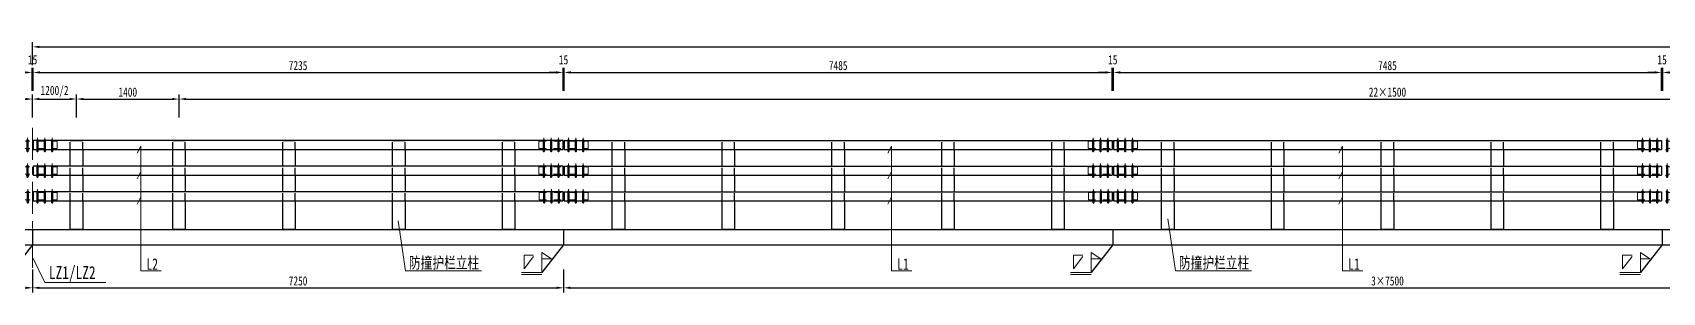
# Model space of a CAD drawing. Extents: x -904 to 1573, y -1003 to 20.
# Drawn here: x -875.24 to -852.98, y -802.41 to -798.86 of the extents above; entities that cross this region are included whole.
import ezdxf

# ---------------------------------------------------------------- set-up
doc = ezdxf.new("R2010")
doc.units = 0
doc.header["$LTSCALE"] = 5
for name, pattern in [('CENTER', [2, 1.25, -0.25, 0.25, -0.25]), ('CENTERX2', [4, 2.5, -0.5, 0.5, -0.5]), ('DASHED', [0.75, 0.5, -0.25]), ('DASHED2', [0.375, 0.25, -0.125])]:
    doc.linetypes.add(name, pattern=pattern)
doc.layers.get('0').update_dxf_attribs({"linetype": 'CONTINUOUS', "lineweight": 15})
doc.layers.get('DEFPOINTS').update_dxf_attribs({"color": 8, "linetype": 'CONTINUOUS'})
for name, color, linetype, lineweight in [('dashed', 4, 'DASHED2', 5), ('中心线', 2, 'CENTERX2', 13), ('尺寸及阴影线', 4, 'CONTINUOUS', 15), ('构造轮廓线', 3, 'CONTINUOUS', 25), ('标注', 4, 'CONTINUOUS', 15), ('点划线', 4, 'CENTER', 15), ('细实线', 7, 'CONTINUOUS', 15)]:
    doc.layers.add(name, color=color, linetype=linetype, lineweight=lineweight)
doc.styles.get("Standard").update_dxf_attribs({"font": '仿宋_GB2312.ttf', "width": 0.75})
doc.dimstyles.new('MSteel_1.0_1.0', dxfattribs={"dimtxt": 3, "dimasz": 1.2, "dimexe": 1, "dimexo": 1, "dimgap": 1, "dimtad": 3, "dimtoh": 1, "dimdec": 0, "dimzin": 0, "dimdsep": 46, "dimtxsty": 'Standard', "dimblk": 'ARCHTICK', "dimcen": 0.09, "dimclrd": 3, "dimclre": 3, "dimadec": 4, "dimazin": 0, "dimtfac": 1, "dimtdec": 0, "dimtofl": 0, "dimtmove": 0, "dimatfit": 3, "dimfxl": 1, "dimtolj": 1, "dimtzin": 0, "dimarcsym": 0})
doc.dimstyles.get("Standard").update_dxf_attribs({"dimscale": 0, "dimtxt": 2, "dimasz": 1.5, "dimexe": 1, "dimexo": 1, "dimgap": 0.5, "dimtad": 1, "dimdec": 1, "dimlfac": 100, "dimdsep": 46, "dimtxsty": 'Standard', "dimcen": 0, "dimclrd": 256, "dimclre": 256, "dimclrt": 256, "dimadec": 3, "dimazin": 2, "dimtfac": 1, "dimtdec": 1, "dimtmove": 2, "dimatfit": 3, "dimfxl": 3, "dimfxlon": 1, "dimtolj": 1, "dimtzin": 0, "dimarcsym": 0})

# ---------------------------------------------------------------- blocks, each defined once
blk = doc.blocks.new('横梁连接')
at = {"layer": 'dashed', "ltscale": 0.04}
for p, q in [((-900.238, -658.086), (-899.563, -658.086)), ((-900.238, -658.086), (-900.238, -658.186)), ((-900.238, -658.186), (-899.563, -658.186)), ((-899.563, -658.086), (-899.563, -658.186)), ((-900.238, -658.436), (-899.563, -658.436)), ((-900.238, -658.436), (-900.238, -658.536)), ((-899.563, -658.436), (-899.563, -658.536)), ((-900.238, -658.536), (-899.563, -658.536)), ((-900.235, -658.786), (-899.563, -658.786)), ((-900.235, -658.786), (-900.235, -658.886)), ((-900.235, -658.886), (-899.563, -658.886)), ((-899.563, -658.786), (-899.563, -658.886))]:
    blk.add_line(p, q, dxfattribs=at)
at = {"layer": 'dashed'}
for p, q in [((-900.153, -658.076), (-900.183, -658.076)), ((-900.153, -658.196), (-900.183, -658.196)), ((-900.183, -658.196), (-900.183, -658.208)), ((-900.183, -658.208), (-900.153, -658.208)), ((-900.177, -658.076), (-900.177, -658.225)), ((-900.177, -658.196), (-900.177, -658.208)), ((-900.177, -658.208), (-900.177, -658.225)), ((-900.159, -658.225), (-900.177, -658.225)), ((-900.159, -658.076), (-900.159, -658.225)), ((-900.159, -658.196), (-900.159, -658.208)), ((-900.159, -658.208), (-900.159, -658.225)), ((-900.153, -658.196), (-900.153, -658.208)), ((-900.053, -658.076), (-900.083, -658.076)), ((-900.053, -658.196), (-900.083, -658.196)), ((-900.083, -658.196), (-900.083, -658.208)), ((-900.083, -658.208), (-900.053, -658.208)), ((-900.077, -658.076), (-900.077, -658.225)), ((-900.077, -658.196), (-900.077, -658.208)), ((-900.077, -658.208), (-900.077, -658.225)), ((-900.059, -658.225), (-900.077, -658.225)), ((-900.059, -658.076), (-900.059, -658.225)), ((-900.059, -658.196), (-900.059, -658.208)), ((-900.059, -658.208), (-900.059, -658.225)), ((-900.053, -658.196), (-900.053, -658.208)), ((-899.953, -658.076), (-899.983, -658.076)), ((-899.953, -658.196), (-899.983, -658.196)), ((-899.983, -658.196), (-899.983, -658.208)), ((-899.983, -658.208), (-899.953, -658.208)), ((-899.977, -658.076), (-899.977, -658.225)), ((-899.977, -658.196), (-899.977, -658.208)), ((-899.977, -658.208), (-899.977, -658.225)), ((-899.959, -658.225), (-899.977, -658.225)), ((-899.959, -658.076), (-899.959, -658.225)), ((-899.959, -658.196), (-899.959, -658.208)), ((-899.959, -658.208), (-899.959, -658.225)), ((-899.953, -658.196), (-899.953, -658.208)), ((-899.848, -658.076), (-899.818, -658.076)), ((-899.848, -658.196), (-899.818, -658.196)), ((-899.848, -658.196), (-899.848, -658.208)), ((-899.818, -658.208), (-899.848, -658.208)), ((-899.842, -658.076), (-899.842, -658.225)), ((-899.842, -658.196), (-899.842, -658.208)), ((-899.842, -658.208), (-899.842, -658.225)), ((-899.842, -658.225), (-899.824, -658.225)), ((-899.824, -658.076), (-899.824, -658.225)), ((-899.824, -658.196), (-899.824, -658.208)), ((-899.824, -658.208), (-899.824, -658.225)), ((-899.818, -658.196), (-899.818, -658.208)), ((-899.748, -658.076), (-899.718, -658.076)), ((-899.748, -658.196), (-899.718, -658.196)), ((-899.748, -658.196), (-899.748, -658.208)), ((-899.718, -658.208), (-899.748, -658.208)), ((-899.742, -658.076), (-899.742, -658.225)), ((-899.742, -658.196), (-899.742, -658.208)), ((-899.742, -658.208), (-899.742, -658.225)), ((-899.742, -658.225), (-899.724, -658.225)), ((-899.724, -658.076), (-899.724, -658.225)), ((-899.724, -658.196), (-899.724, -658.208)), ((-899.724, -658.208), (-899.724, -658.225)), ((-899.718, -658.196), (-899.718, -658.208)), ((-899.648, -658.076), (-899.618, -658.076)), ((-899.648, -658.196), (-899.618, -658.196)), ((-899.648, -658.196), (-899.648, -658.208)), ((-899.618, -658.208), (-899.648, -658.208)), ((-899.642, -658.076), (-899.642, -658.225)), ((-899.642, -658.196), (-899.642, -658.208)), ((-899.642, -658.208), (-899.642, -658.225)), ((-899.642, -658.225), (-899.624, -658.225)), ((-899.624, -658.076), (-899.624, -658.225)), ((-899.624, -658.196), (-899.624, -658.208)), ((-899.624, -658.208), (-899.624, -658.225)), ((-899.618, -658.196), (-899.618, -658.208)), ((-900.153, -658.426), (-900.183, -658.426)), ((-900.177, -658.426), (-900.177, -658.575)), ((-900.159, -658.426), (-900.159, -658.575)), ((-900.053, -658.426), (-900.083, -658.426)), ((-900.077, -658.426), (-900.077, -658.575)), ((-900.059, -658.426), (-900.059, -658.575)), ((-899.953, -658.426), (-899.983, -658.426)), ((-899.977, -658.426), (-899.977, -658.575)), ((-899.959, -658.426), (-899.959, -658.575)), ((-899.848, -658.426), (-899.818, -658.426)), ((-899.842, -658.426), (-899.842, -658.575)), ((-899.824, -658.426), (-899.824, -658.575)), ((-899.748, -658.426), (-899.718, -658.426)), ((-899.742, -658.426), (-899.742, -658.575)), ((-899.724, -658.426), (-899.724, -658.575)), ((-899.648, -658.426), (-899.618, -658.426)), ((-899.642, -658.426), (-899.642, -658.575)), ((-899.624, -658.426), (-899.624, -658.575)), ((-900.153, -658.546), (-900.183, -658.546)), ((-900.183, -658.546), (-900.183, -658.558)), ((-900.183, -658.558), (-900.153, -658.558)), ((-900.177, -658.546), (-900.177, -658.558)), ((-900.177, -658.558), (-900.177, -658.575)), ((-900.159, -658.575), (-900.177, -658.575)), ((-900.159, -658.546), (-900.159, -658.558)), ((-900.159, -658.558), (-900.159, -658.575)), ((-900.153, -658.546), (-900.153, -658.558)), ((-900.053, -658.546), (-900.083, -658.546)), ((-900.083, -658.546), (-900.083, -658.558)), ((-900.083, -658.558), (-900.053, -658.558)), ((-900.077, -658.546), (-900.077, -658.558)), ((-900.077, -658.558), (-900.077, -658.575)), ((-900.059, -658.575), (-900.077, -658.575)), ((-900.059, -658.546), (-900.059, -658.558)), ((-900.059, -658.558), (-900.059, -658.575)), ((-900.053, -658.546), (-900.053, -658.558)), ((-899.953, -658.546), (-899.983, -658.546)), ((-899.983, -658.546), (-899.983, -658.558)), ((-899.983, -658.558), (-899.953, -658.558)), ((-899.977, -658.546), (-899.977, -658.558)), ((-899.977, -658.558), (-899.977, -658.575)), ((-899.959, -658.575), (-899.977, -658.575)), ((-899.959, -658.546), (-899.959, -658.558)), ((-899.959, -658.558), (-899.959, -658.575)), ((-899.953, -658.546), (-899.953, -658.558)), ((-899.848, -658.546), (-899.818, -658.546)), ((-899.848, -658.546), (-899.848, -658.558)), ((-899.818, -658.558), (-899.848, -658.558)), ((-899.842, -658.546), (-899.842, -658.558)), ((-899.842, -658.558), (-899.842, -658.575)), ((-899.842, -658.575), (-899.824, -658.575)), ((-899.824, -658.546), (-899.824, -658.558)), ((-899.824, -658.558), (-899.824, -658.575)), ((-899.818, -658.546), (-899.818, -658.558)), ((-899.748, -658.546), (-899.718, -658.546)), ((-899.748, -658.546), (-899.748, -658.558)), ((-899.718, -658.558), (-899.748, -658.558)), ((-899.742, -658.546), (-899.742, -658.558)), ((-899.742, -658.558), (-899.742, -658.575)), ((-899.742, -658.575), (-899.724, -658.575)), ((-899.724, -658.546), (-899.724, -658.558)), ((-899.724, -658.558), (-899.724, -658.575)), ((-899.718, -658.546), (-899.718, -658.558)), ((-899.648, -658.546), (-899.618, -658.546)), ((-899.648, -658.546), (-899.648, -658.558)), ((-899.618, -658.558), (-899.648, -658.558)), ((-899.642, -658.546), (-899.642, -658.558)), ((-899.642, -658.558), (-899.642, -658.575)), ((-899.642, -658.575), (-899.624, -658.575)), ((-899.624, -658.546), (-899.624, -658.558)), ((-899.624, -658.558), (-899.624, -658.575)), ((-899.618, -658.546), (-899.618, -658.558)), ((-900.15, -658.776), (-900.18, -658.776)), ((-900.15, -658.896), (-900.18, -658.896)), ((-900.18, -658.896), (-900.18, -658.908)), ((-900.18, -658.908), (-900.15, -658.908)), ((-900.175, -658.776), (-900.175, -658.925)), ((-900.175, -658.896), (-900.175, -658.908)), ((-900.175, -658.908), (-900.175, -658.925)), ((-900.157, -658.925), (-900.175, -658.925)), ((-900.157, -658.776), (-900.157, -658.925)), ((-900.157, -658.896), (-900.157, -658.908)), ((-900.157, -658.908), (-900.157, -658.925)), ((-900.15, -658.896), (-900.15, -658.908)), ((-900.05, -658.776), (-900.08, -658.776)), ((-900.05, -658.896), (-900.08, -658.896)), ((-900.08, -658.896), (-900.08, -658.908)), ((-900.08, -658.908), (-900.05, -658.908)), ((-900.075, -658.776), (-900.075, -658.925)), ((-900.075, -658.896), (-900.075, -658.908)), ((-900.075, -658.908), (-900.075, -658.925)), ((-900.057, -658.925), (-900.075, -658.925)), ((-900.057, -658.776), (-900.057, -658.925)), ((-900.057, -658.896), (-900.057, -658.908)), ((-900.057, -658.908), (-900.057, -658.925)), ((-900.05, -658.896), (-900.05, -658.908)), ((-899.95, -658.776), (-899.98, -658.776)), ((-899.95, -658.896), (-899.98, -658.896)), ((-899.98, -658.896), (-899.98, -658.908)), ((-899.98, -658.908), (-899.95, -658.908)), ((-899.975, -658.776), (-899.975, -658.925)), ((-899.975, -658.896), (-899.975, -658.908)), ((-899.975, -658.908), (-899.975, -658.925)), ((-899.957, -658.925), (-899.975, -658.925)), ((-899.957, -658.776), (-899.957, -658.925)), ((-899.957, -658.896), (-899.957, -658.908)), ((-899.957, -658.908), (-899.957, -658.925)), ((-899.95, -658.896), (-899.95, -658.908)), ((-899.848, -658.776), (-899.818, -658.776)), ((-899.848, -658.896), (-899.818, -658.896)), ((-899.848, -658.896), (-899.848, -658.908)), ((-899.818, -658.908), (-899.848, -658.908)), ((-899.842, -658.776), (-899.842, -658.925)), ((-899.842, -658.896), (-899.842, -658.908)), ((-899.842, -658.908), (-899.842, -658.925)), ((-899.842, -658.925), (-899.824, -658.925)), ((-899.824, -658.776), (-899.824, -658.925)), ((-899.824, -658.896), (-899.824, -658.908)), ((-899.824, -658.908), (-899.824, -658.925)), ((-899.818, -658.896), (-899.818, -658.908)), ((-899.748, -658.776), (-899.718, -658.776)), ((-899.748, -658.896), (-899.718, -658.896)), ((-899.748, -658.896), (-899.748, -658.908)), ((-899.718, -658.908), (-899.748, -658.908)), ((-899.742, -658.776), (-899.742, -658.925)), ((-899.742, -658.896), (-899.742, -658.908)), ((-899.742, -658.908), (-899.742, -658.925)), ((-899.742, -658.925), (-899.724, -658.925)), ((-899.724, -658.776), (-899.724, -658.925)), ((-899.724, -658.896), (-899.724, -658.908)), ((-899.724, -658.908), (-899.724, -658.925)), ((-899.718, -658.896), (-899.718, -658.908)), ((-899.648, -658.776), (-899.618, -658.776)), ((-899.648, -658.896), (-899.618, -658.896)), ((-899.648, -658.896), (-899.648, -658.908)), ((-899.618, -658.908), (-899.648, -658.908)), ((-899.642, -658.776), (-899.642, -658.925)), ((-899.642, -658.896), (-899.642, -658.908)), ((-899.642, -658.908), (-899.642, -658.925)), ((-899.642, -658.925), (-899.624, -658.925)), ((-899.624, -658.776), (-899.624, -658.925)), ((-899.624, -658.896), (-899.624, -658.908)), ((-899.624, -658.908), (-899.624, -658.925)), ((-899.618, -658.896), (-899.618, -658.908))]:
    blk.add_line(p, q, dxfattribs=at)
for centre in [(-900.168, -658.081), (-900.068, -658.081), (-899.968, -658.081), (-899.833, -658.081), (-899.733, -658.081), (-899.633, -658.081), (-900.168, -658.431), (-900.068, -658.431), (-899.968, -658.431), (-899.833, -658.431), (-899.733, -658.431), (-899.633, -658.431), (-900.165, -658.781), (-900.065, -658.781), (-899.965, -658.781), (-899.833, -658.781), (-899.733, -658.781), (-899.633, -658.781)]:
    blk.add_arc(centre, 0.0156, 16.8591, 163.1409, dxfattribs=at)
at = {"layer": '中心线', "ltscale": 40}
for p, q in [((-900.168, -658.04), (-900.168, -658.236)), ((-900.068, -658.04), (-900.068, -658.236)), ((-899.968, -658.04), (-899.968, -658.236)), ((-899.833, -658.04), (-899.833, -658.236)), ((-899.733, -658.04), (-899.733, -658.236)), ((-899.633, -658.04), (-899.633, -658.236)), ((-900.168, -658.39), (-900.168, -658.586)), ((-900.068, -658.39), (-900.068, -658.586)), ((-899.968, -658.39), (-899.968, -658.586)), ((-899.833, -658.39), (-899.833, -658.586)), ((-899.733, -658.39), (-899.733, -658.586)), ((-899.633, -658.39), (-899.633, -658.586)), ((-900.165, -658.74), (-900.165, -658.936)), ((-900.065, -658.74), (-900.065, -658.936)), ((-899.965, -658.74), (-899.965, -658.936)), ((-899.833, -658.74), (-899.833, -658.936)), ((-899.733, -658.74), (-899.733, -658.936)), ((-899.633, -658.74), (-899.633, -658.936))]:
    blk.add_line(p, q, dxfattribs=at)
blk = doc.blocks.new('HL7')
at = {"layer": '构造轮廓线'}
for p, q in [((-899.9, -658.776), (-892.415, -658.776)), ((-899.9, -658.776), (-899.9, -658.896)), ((-899.9, -658.896), (-892.415, -658.896)), ((-892.415, -658.776), (-892.415, -658.896))]:
    blk.add_line(p, q, dxfattribs=at)
blk = doc.blocks.new('L1 7.485')
at = {"layer": '标注', "color": 0}
blk.add_blockref('HL7', (899.9, 658.836), dxfattribs=at)
blk = doc.blocks.new('jujhtkuki')
at = {"layer": '构造轮廓线', "linetype": 'DASHED', "ltscale": 0.01}
for p, q in [((-909.516, -658.064), (-909.516, -657.944)), ((-909.346, -658.064), (-909.346, -657.944)), ((-909.516, -658.414), (-909.516, -658.294)), ((-909.346, -658.414), (-909.346, -658.294)), ((-909.516, -658.764), (-909.516, -658.644)), ((-909.346, -658.764), (-909.346, -658.644))]:
    blk.add_line(p, q, dxfattribs=at)
at = {"layer": '构造轮廓线'}
for points in [[(-909.516, -657.944), (-909.346, -657.944)], [(-909.516, -658.294), (-909.516, -658.064)], [(-909.346, -658.064), (-909.346, -658.294)], [(-909.516, -658.644), (-909.516, -658.414)], [(-909.346, -658.414), (-909.346, -658.644)], [(-909.346, -658.764), (-909.346, -659.157), (-909.516, -659.157), (-909.516, -658.764)]]:
    blk.add_lwpolyline(points, dxfattribs=at)
blk = doc.blocks.new('*D30')
at = {"layer": 'DEFPOINTS', "color": 0, "transparency": 16777216}
for p in [(-875.238, -799.77), (-875.838, -800.338), (-875.238, -800.338)]:
    blk.add_point(p, dxfattribs=at)
at = {"layer": '尺寸及阴影线', "lineweight": -2, "transparency": 16777216}
for p, q in [((-875.838, -800.02), (-875.838, -799.707)), ((-875.744, -799.77), (-875.332, -799.77)), ((-875.238, -800.02), (-875.238, -799.707))]:
    blk.add_line(p, q, dxfattribs=at)
at = {"layer": '尺寸及阴影线', "transparency": 16777216}
for points in [[(-875.744, -799.754), (-875.744, -799.785), (-875.838, -799.77)], [(-875.332, -799.754), (-875.332, -799.785), (-875.238, -799.77)]]:
    blk.add_solid(points, dxfattribs=at)
at = {"layer": '尺寸及阴影线', "transparency": 16777216, "insert": (-875.538, -799.667), "char_height": 0.125, "attachment_point": 5}
blk.add_mtext('\\A1;1200/2', dxfattribs=at)
blk = doc.blocks.new('*D36')
at = {"layer": 'DEFPOINTS', "color": 0, "transparency": 16777216}
for p in [(-874.638, -799.77), (-875.238, -800.338), (-874.638, -800.338)]:
    blk.add_point(p, dxfattribs=at)
at = {"layer": '尺寸及阴影线', "lineweight": -2, "transparency": 16777216}
for p, q in [((-875.238, -800.02), (-875.238, -799.707)), ((-875.144, -799.77), (-874.732, -799.77)), ((-874.638, -800.02), (-874.638, -799.707))]:
    blk.add_line(p, q, dxfattribs=at)
at = {"layer": '尺寸及阴影线', "transparency": 16777216}
for points in [[(-875.144, -799.754), (-875.144, -799.785), (-875.238, -799.77)], [(-874.732, -799.754), (-874.732, -799.785), (-874.638, -799.77)]]:
    blk.add_solid(points, dxfattribs=at)
at = {"layer": '尺寸及阴影线', "transparency": 16777216, "insert": (-874.938, -799.667), "char_height": 0.125, "attachment_point": 5}
blk.add_mtext('\\A1;1200/2', dxfattribs=at)
blk = doc.blocks.new('L2 7.235')
at = {"layer": '构造轮廓线'}
for p, q in [((0, 0.06), (0, -0.06)), ((7.235, 0.06), (0, 0.06)), ((7.235, -0.06), (7.235, 0.06)), ((0, -0.06), (7.235, -0.06))]:
    blk.add_line(p, q, dxfattribs=at)
blk = doc.blocks.new('*D43')
at = {"layer": 'DEFPOINTS', "color": 0, "transparency": 16777216}
for p in [(-875.23, -799.407), (-875.245, -800.338), (-875.23, -800.338)]:
    blk.add_point(p, dxfattribs=at)
at = {"layer": '尺寸及阴影线', "lineweight": -2, "transparency": 16777216}
for p, q in [((-875.245, -799.657), (-875.245, -799.344)), ((-875.23, -799.657), (-875.23, -799.344)), ((-875.339, -799.407), (-875.433, -799.407)), ((-875.245, -799.407), (-875.23, -799.407)), ((-875.137, -799.407), (-875.043, -799.407))]:
    blk.add_line(p, q, dxfattribs=at)
at = {"layer": '尺寸及阴影线', "transparency": 16777216}
for points in [[(-875.339, -799.391), (-875.339, -799.422), (-875.245, -799.407)], [(-875.137, -799.391), (-875.137, -799.422), (-875.23, -799.407)]]:
    blk.add_solid(points, dxfattribs=at)
at = {"layer": '尺寸及阴影线', "transparency": 16777216, "insert": (-875.238, -799.235), "char_height": 0.125, "attachment_point": 5}
blk.add_mtext('\\A1;15', dxfattribs=at)
blk = doc.blocks.new('*D44')
at = {"layer": 'DEFPOINTS', "color": 0, "transparency": 16777216}
for p in [(-867.995, -799.407), (-875.23, -800.338), (-867.995, -800.338)]:
    blk.add_point(p, dxfattribs=at)
at = {"layer": '尺寸及阴影线', "lineweight": -2, "transparency": 16777216}
for p, q in [((-875.23, -799.657), (-875.23, -799.344)), ((-867.995, -799.657), (-867.995, -799.344)), ((-875.137, -799.407), (-868.089, -799.407))]:
    blk.add_line(p, q, dxfattribs=at)
at = {"layer": '尺寸及阴影线', "transparency": 16777216}
for points in [[(-875.137, -799.391), (-875.137, -799.422), (-875.23, -799.407)], [(-868.089, -799.391), (-868.089, -799.422), (-867.995, -799.407)]]:
    blk.add_solid(points, dxfattribs=at)
at = {"layer": '尺寸及阴影线', "transparency": 16777216, "insert": (-871.613, -799.313), "char_height": 0.125, "attachment_point": 5}
blk.add_mtext('\\A1;7235', dxfattribs=at)
blk = doc.blocks.new('*D45')
at = {"layer": 'DEFPOINTS', "color": 0, "transparency": 16777216}
for p in [(-873.238, -799.77), (-874.638, -801.551), (-873.238, -801.551)]:
    blk.add_point(p, dxfattribs=at)
at = {"layer": '尺寸及阴影线', "lineweight": -2, "transparency": 16777216}
for p, q in [((-874.638, -800.02), (-874.638, -799.707)), ((-874.544, -799.77), (-873.332, -799.77)), ((-873.238, -800.02), (-873.238, -799.707))]:
    blk.add_line(p, q, dxfattribs=at)
at = {"layer": '尺寸及阴影线', "transparency": 16777216}
for points in [[(-874.544, -799.754), (-874.544, -799.785), (-874.638, -799.77)], [(-873.332, -799.754), (-873.332, -799.785), (-873.238, -799.77)]]:
    blk.add_solid(points, dxfattribs=at)
at = {"layer": '尺寸及阴影线', "transparency": 16777216, "insert": (-873.938, -799.676), "char_height": 0.125, "attachment_point": 5}
blk.add_mtext('\\A1;1400', dxfattribs=at)
blk = doc.blocks.new('*D46')
at = {"layer": 'DEFPOINTS', "color": 0, "transparency": 16777216}
for p in [(-840.238, -799.77), (-873.238, -801.551), (-840.238, -801.551)]:
    blk.add_point(p, dxfattribs=at)
at = {"layer": '尺寸及阴影线', "lineweight": -2, "transparency": 16777216}
for p, q in [((-873.238, -800.02), (-873.238, -799.707)), ((-873.144, -799.77), (-840.332, -799.77)), ((-840.238, -800.02), (-840.238, -799.707))]:
    blk.add_line(p, q, dxfattribs=at)
at = {"layer": '尺寸及阴影线', "transparency": 16777216}
for points in [[(-873.144, -799.754), (-873.144, -799.785), (-873.238, -799.77)], [(-840.332, -799.754), (-840.332, -799.785), (-840.238, -799.77)]]:
    blk.add_solid(points, dxfattribs=at)
at = {"layer": '尺寸及阴影线', "transparency": 16777216, "insert": (-856.738, -799.676), "char_height": 0.125, "attachment_point": 5}
blk.add_mtext('\\A1;22×1500', dxfattribs=at)
blk = doc.blocks.new('*D50')
at = {"layer": 'DEFPOINTS', "color": 0, "transparency": 16777216}
for p in [(-867.98, -799.407), (-867.995, -800.338), (-867.98, -800.338)]:
    blk.add_point(p, dxfattribs=at)
at = {"layer": '尺寸及阴影线', "lineweight": -2, "transparency": 16777216}
for p, q in [((-867.995, -799.657), (-867.995, -799.344)), ((-867.98, -799.657), (-867.98, -799.344)), ((-868.089, -799.407), (-868.183, -799.407)), ((-867.995, -799.407), (-867.98, -799.407)), ((-867.887, -799.407), (-867.793, -799.407))]:
    blk.add_line(p, q, dxfattribs=at)
at = {"layer": '尺寸及阴影线', "transparency": 16777216}
for points in [[(-868.089, -799.391), (-868.089, -799.422), (-867.995, -799.407)], [(-867.887, -799.391), (-867.887, -799.422), (-867.98, -799.407)]]:
    blk.add_solid(points, dxfattribs=at)
at = {"layer": '尺寸及阴影线', "transparency": 16777216, "insert": (-867.988, -799.235), "char_height": 0.125, "attachment_point": 5}
blk.add_mtext('\\A1;15', dxfattribs=at)
blk = doc.blocks.new('*D51')
at = {"layer": 'DEFPOINTS', "color": 0, "transparency": 16777216}
for p in [(-860.495, -799.407), (-867.98, -800.338), (-860.495, -800.338)]:
    blk.add_point(p, dxfattribs=at)
at = {"layer": '尺寸及阴影线', "lineweight": -2, "transparency": 16777216}
for p, q in [((-867.98, -799.657), (-867.98, -799.344)), ((-860.495, -799.657), (-860.495, -799.344)), ((-867.887, -799.407), (-860.589, -799.407))]:
    blk.add_line(p, q, dxfattribs=at)
at = {"layer": '尺寸及阴影线', "transparency": 16777216}
for points in [[(-867.887, -799.391), (-867.887, -799.422), (-867.98, -799.407)], [(-860.589, -799.391), (-860.589, -799.422), (-860.495, -799.407)]]:
    blk.add_solid(points, dxfattribs=at)
at = {"layer": '尺寸及阴影线', "transparency": 16777216, "insert": (-864.238, -799.313), "char_height": 0.125, "attachment_point": 5}
blk.add_mtext('\\A1;7485', dxfattribs=at)
blk = doc.blocks.new('*D52')
at = {"layer": 'DEFPOINTS', "color": 0, "transparency": 16777216}
for p in [(-852.995, -799.407), (-860.48, -800.338), (-852.995, -800.338)]:
    blk.add_point(p, dxfattribs=at)
at = {"layer": '尺寸及阴影线', "lineweight": -2, "transparency": 16777216}
for p, q in [((-860.48, -799.657), (-860.48, -799.344)), ((-852.995, -799.657), (-852.995, -799.344)), ((-860.387, -799.407), (-853.089, -799.407))]:
    blk.add_line(p, q, dxfattribs=at)
at = {"layer": '尺寸及阴影线', "transparency": 16777216}
for points in [[(-860.387, -799.391), (-860.387, -799.422), (-860.48, -799.407)], [(-853.089, -799.391), (-853.089, -799.422), (-852.995, -799.407)]]:
    blk.add_solid(points, dxfattribs=at)
at = {"layer": '尺寸及阴影线', "transparency": 16777216, "insert": (-856.738, -799.313), "char_height": 0.125, "attachment_point": 5}
blk.add_mtext('\\A1;7485', dxfattribs=at)
blk = doc.blocks.new('*D55')
at = {"layer": 'DEFPOINTS', "color": 0, "transparency": 16777216}
for p in [(-860.48, -799.407), (-860.495, -800.338), (-860.48, -800.338)]:
    blk.add_point(p, dxfattribs=at)
at = {"layer": '尺寸及阴影线', "lineweight": -2, "transparency": 16777216}
for p, q in [((-860.495, -799.657), (-860.495, -799.344)), ((-860.48, -799.657), (-860.48, -799.344)), ((-860.589, -799.407), (-860.683, -799.407)), ((-860.495, -799.407), (-860.48, -799.407)), ((-860.387, -799.407), (-860.293, -799.407))]:
    blk.add_line(p, q, dxfattribs=at)
at = {"layer": '尺寸及阴影线', "transparency": 16777216}
for points in [[(-860.589, -799.391), (-860.589, -799.422), (-860.495, -799.407)], [(-860.387, -799.391), (-860.387, -799.422), (-860.48, -799.407)]]:
    blk.add_solid(points, dxfattribs=at)
at = {"layer": '尺寸及阴影线', "transparency": 16777216, "insert": (-860.488, -799.235), "char_height": 0.125, "attachment_point": 5}
blk.add_mtext('\\A1;15', dxfattribs=at)
blk = doc.blocks.new('*D56')
at = {"layer": 'DEFPOINTS', "color": 0, "transparency": 16777216}
for p in [(-852.98, -799.407), (-852.995, -800.338), (-852.98, -800.338)]:
    blk.add_point(p, dxfattribs=at)
at = {"layer": '尺寸及阴影线', "lineweight": -2, "transparency": 16777216}
for p, q in [((-852.995, -799.657), (-852.995, -799.344)), ((-852.98, -799.657), (-852.98, -799.344)), ((-853.089, -799.407), (-853.183, -799.407)), ((-852.995, -799.407), (-852.98, -799.407)), ((-852.887, -799.407), (-852.793, -799.407))]:
    blk.add_line(p, q, dxfattribs=at)
at = {"layer": '尺寸及阴影线', "transparency": 16777216}
for points in [[(-853.089, -799.391), (-853.089, -799.422), (-852.995, -799.407)], [(-852.887, -799.391), (-852.887, -799.422), (-852.98, -799.407)]]:
    blk.add_solid(points, dxfattribs=at)
at = {"layer": '尺寸及阴影线', "transparency": 16777216, "insert": (-852.988, -799.235), "char_height": 0.125, "attachment_point": 5}
blk.add_mtext('\\A1;15', dxfattribs=at)
blk = doc.blocks.new('*D121')
at = {"layer": 'DEFPOINTS', "color": 0, "transparency": 16777216}
for p in [(-727.238, -799.057), (-875.238, -800.222), (-727.238, -800.222)]:
    blk.add_point(p, dxfattribs=at)
at = {"layer": '尺寸及阴影线', "lineweight": -2, "transparency": 16777216}
for p, q in [((-875.238, -799.307), (-875.238, -798.995)), ((-875.144, -799.057), (-727.332, -799.057)), ((-727.238, -799.307), (-727.238, -798.995))]:
    blk.add_line(p, q, dxfattribs=at)
at = {"layer": '尺寸及阴影线', "transparency": 16777216}
for points in [[(-875.144, -799.042), (-875.144, -799.073), (-875.238, -799.057)], [(-727.332, -799.042), (-727.332, -799.073), (-727.238, -799.057)]]:
    blk.add_solid(points, dxfattribs=at)
at = {"layer": '尺寸及阴影线', "transparency": 16777216, "insert": (-801.238, -798.954), "char_height": 0.125, "attachment_point": 5}
blk.add_mtext('\\A1;4×（7250+3×7500+7250）', dxfattribs=at)
blk = doc.blocks.new('_ArchTick')
at = {"color": 0, "linetype": 'ByBlock', "const_width": 0.15}
blk.add_lwpolyline([(-0.5, -0.5), (0.5, 0.5)], dxfattribs=at)
blk = doc.blocks.new('yr5jhyuyk')
at = {"layer": '细实线'}
for p, q in [((-899.905, -658.15), (-899.955, -658.25)), ((-899.905, -658.499), (-899.955, -658.598)), ((-899.905, -658.844), (-899.955, -658.944))]:
    blk.add_line(p, q, dxfattribs=at)
blk = doc.blocks.new('*D129')
at = {"layer": 'DEFPOINTS', "color": 0, "transparency": 16777216}
for p in [(-875.238, -801.551), (-882.488, -801.656), (-875.238, -802.348)]:
    blk.add_point(p, dxfattribs=at)
at = {"layer": '尺寸及阴影线', "lineweight": -2, "transparency": 16777216}
for p, q in [((-882.488, -802.098), (-882.488, -802.41)), ((-875.238, -802.098), (-875.238, -802.41)), ((-882.394, -802.348), (-875.332, -802.348))]:
    blk.add_line(p, q, dxfattribs=at)
at = {"layer": '尺寸及阴影线', "transparency": 16777216}
for points in [[(-882.394, -802.332), (-882.394, -802.363), (-882.488, -802.348)], [(-875.332, -802.332), (-875.332, -802.363), (-875.238, -802.348)]]:
    blk.add_solid(points, dxfattribs=at)
at = {"layer": '尺寸及阴影线', "transparency": 16777216, "insert": (-878.863, -802.254), "char_height": 0.125, "attachment_point": 5}
blk.add_mtext('\\A1;7250', dxfattribs=at)
blk = doc.blocks.new('*D130')
at = {"layer": 'DEFPOINTS', "color": 0, "transparency": 16777216}
for p in [(-867.988, -801.551), (-875.238, -801.656), (-867.988, -802.348)]:
    blk.add_point(p, dxfattribs=at)
at = {"layer": '尺寸及阴影线', "lineweight": -2, "transparency": 16777216}
for p, q in [((-875.238, -802.098), (-875.238, -802.41)), ((-867.988, -802.098), (-867.988, -802.41)), ((-875.144, -802.348), (-868.082, -802.348))]:
    blk.add_line(p, q, dxfattribs=at)
at = {"layer": '尺寸及阴影线', "transparency": 16777216}
for points in [[(-875.144, -802.332), (-875.144, -802.363), (-875.238, -802.348)], [(-868.082, -802.332), (-868.082, -802.363), (-867.988, -802.348)]]:
    blk.add_solid(points, dxfattribs=at)
at = {"layer": '尺寸及阴影线', "transparency": 16777216, "insert": (-871.613, -802.254), "char_height": 0.125, "attachment_point": 5}
blk.add_mtext('\\A1;7250', dxfattribs=at)
blk = doc.blocks.new('*D131')
at = {"layer": 'DEFPOINTS', "color": 0, "transparency": 16777216}
for p in [(-867.988, -801.551), (-845.488, -801.551), (-845.488, -802.348)]:
    blk.add_point(p, dxfattribs=at)
at = {"layer": '尺寸及阴影线', "lineweight": -2, "transparency": 16777216}
for p, q in [((-867.988, -802.098), (-867.988, -802.41)), ((-845.488, -802.098), (-845.488, -802.41)), ((-867.894, -802.348), (-845.582, -802.348))]:
    blk.add_line(p, q, dxfattribs=at)
at = {"layer": '尺寸及阴影线', "transparency": 16777216}
for points in [[(-867.894, -802.332), (-867.894, -802.363), (-867.988, -802.348)], [(-845.582, -802.332), (-845.582, -802.363), (-845.488, -802.348)]]:
    blk.add_solid(points, dxfattribs=at)
at = {"layer": '尺寸及阴影线', "transparency": 16777216, "insert": (-856.738, -802.254), "char_height": 0.125, "attachment_point": 5}
blk.add_mtext('\\A1;3×7500', dxfattribs=at)

msp = doc.modelspace()

# ---------------------------------------------------------------- linework, layer by layer
for p, q in [((-875.23779, -801.9276), (-875.0699, -802.27532)), ((-875.0699, -802.27532), (-874.23938, -802.27532))]:
    msp.add_line(p, q)
at = {"layer": '尺寸及阴影线', "color": 0}
for p, q in [((-868.39675, -801.90102), (-868.52709, -801.90102)), ((-868.52709, -801.90102), (-868.52709, -802.09016)), ((-868.52709, -802.09016), (-868.39675, -801.92021)), ((-868.28237, -801.86352), (-868.28237, -801.95378)), ((-868.15359, -801.95378), (-868.28237, -801.86352)), ((-868.28237, -801.95378), (-868.15359, -801.95378)), ((-868.28237, -801.95378), (-868.28237, -802.13727)), ((-860.89675, -801.90102), (-861.02709, -801.90102)), ((-861.02709, -801.90102), (-861.02709, -802.09016)), ((-861.02709, -802.09016), (-860.89675, -801.92021)), ((-860.78237, -801.86352), (-860.78237, -801.95378)), ((-860.65359, -801.95378), (-860.78237, -801.86352)), ((-860.78237, -801.95378), (-860.65359, -801.95378)), ((-860.78237, -801.95378), (-860.78237, -802.13727)), ((-853.39675, -801.90102), (-853.52709, -801.90102)), ((-853.52709, -801.90102), (-853.52709, -802.09016)), ((-853.52709, -802.09016), (-853.39675, -801.92021)), ((-853.28237, -801.86352), (-853.28237, -801.95378)), ((-853.15359, -801.95378), (-853.28237, -801.86352)), ((-853.28237, -801.95378), (-853.15359, -801.95378)), ((-853.28237, -801.95378), (-853.28237, -802.13727)), ((-868.56413, -802.13727), (-868.28237, -802.13727)), ((-868.56413, -802.16757), (-868.28237, -802.16757)), ((-861.06413, -802.13727), (-860.78237, -802.13727)), ((-861.06413, -802.16757), (-860.78237, -802.16757)), ((-853.56413, -802.13727), (-853.28237, -802.13727)), ((-853.56413, -802.16757), (-853.28237, -802.16757))]:
    msp.add_line(p, q, dxfattribs=at)
at = {"layer": '构造轮廓线'}
for p, q in [((-903.11779, -801.55065), (-699.35779, -801.55065)), ((-875.23779, -801.55066), (-875.23779, -801.76066)), ((-867.98779, -801.55066), (-867.98779, -801.76066)), ((-860.48779, -801.55066), (-860.48779, -801.76066)), ((-852.98779, -801.55066), (-852.98779, -801.76066)), ((-903.11779, -801.76065), (-699.35779, -801.76065))]:
    msp.add_line(p, q, dxfattribs=at)
at = {"layer": '点划线', "ltscale": 0.07}
msp.add_line((-875.23779, -800.1636), (-875.23779, -802.35345), dxfattribs=at)
at = {"layer": '细实线'}
for p, q in [((-873.76125, -800.41138), (-873.76125, -802.11401)), ((-863.50965, -800.41138), (-863.50965, -802.11401)), ((-857.35139, -800.41138), (-857.35139, -802.11401)), ((-870.1452, -802.11401), (-870.24515, -801.43416)), ((-859.6315, -802.11401), (-859.73545, -801.40692)), ((-873.48424, -802.11401), (-873.76125, -802.11401)), ((-870.1452, -802.11401), (-869.10869, -802.11401)), ((-863.23264, -802.11401), (-863.50965, -802.11401)), ((-859.6315, -802.11401), (-858.59499, -802.11401)), ((-857.07438, -802.11401), (-857.35139, -802.11401))]:
    msp.add_line(p, q, dxfattribs=at)

# ---------------------------------------------------------------- block references
at = {"layer": '尺寸及阴影线', "color": 0}
for name, p in [('L2 7.235', (-875.23029, -800.39765)), ('L1 7.485', (-867.98029, -800.39765)), ('L1 7.485', (-860.48029, -800.39765)), ('L2 7.235', (-875.23029, -800.74765)), ('L1 7.485', (-867.98029, -800.74765)), ('L1 7.485', (-860.48029, -800.74765)), ('L2 7.235', (-875.23029, -801.09765)), ('L1 7.485', (-867.98029, -801.09765)), ('L1 7.485', (-860.48029, -801.09765))]:
    msp.add_blockref(name, p, dxfattribs=at)
at = {"layer": '构造轮廓线'}
for name, p in [('jujhtkuki', (34.79334, -142.39328)), ('yr5jhyuyk', (26.14413, -142.2612)), ('jujhtkuki', (36.19334, -142.39328)), ('jujhtkuki', (37.69334, -142.39328)), ('jujhtkuki', (39.19334, -142.39328)), ('jujhtkuki', (40.69334, -142.39328)), ('jujhtkuki', (42.19334, -142.39328)), ('jujhtkuki', (43.69334, -142.39328)), ('jujhtkuki', (45.19334, -142.39328)), ('yr5jhyuyk', (36.39573, -142.2612)), ('jujhtkuki', (46.69334, -142.39328)), ('jujhtkuki', (48.19334, -142.39328)), ('jujhtkuki', (49.69334, -142.39328)), ('jujhtkuki', (51.19334, -142.39328)), ('yr5jhyuyk', (42.55399, -142.2612)), ('jujhtkuki', (52.69334, -142.39328)), ('jujhtkuki', (54.19334, -142.39328)), ('jujhtkuki', (55.69334, -142.39328))]:
    msp.add_blockref(name, p, dxfattribs=at)
at = {"layer": '标注', "color": 0}
for p in [(24.6625, -142.2612), (31.9125, -142.2612), (39.4125, -142.2612), (46.9125, -142.2612)]:
    msp.add_blockref('横梁连接', p, dxfattribs=at)

# ---------------------------------------------------------------- texts
at = {"layer": '构造轮廓线', "color": 0, "width": 0.75}
for s, height, p in [('L2', 0.15625, (-873.68425, -802.1012)), ('L1', 0.15625, (-863.43265, -802.1012)), ('L1', 0.15625, (-857.27439, -802.1012)), ('LZ1/LZ2', 0.178571, (-875.01544, -802.22883))]:
    msp.add_text(s, height=height, dxfattribs=at).set_placement(p)
at = {"layer": '构造轮廓线', "color": 0, "char_height": 0.15625, "attachment_point": 7}
for insert in [(-870.09891, -802.1012), (-859.5852, -802.1012)]:
    msp.add_mtext('防撞护栏立柱', dxfattribs=dict(at, insert=insert))

# ---------------------------------------------------------------- dimensions: what is measured, and where the dimension line sits
at = {"layer": '尺寸及阴影线', "color": 0}
for base, p1, p2, text, picture, middle in [((-727.23779, -799.05736), (-875.23779, -800.2223), (-727.23779, -800.2223), '4×（7250+3×7500+7250）', '*D121', (-801.23779, -798.95415)), ((-875.23779, -799.76978), (-875.83779, -800.33765), (-875.23779, -800.33765), '1200/2', '*D30', (-875.53779, -799.66657)), ((-874.63779, -799.76978), (-875.23779, -800.33765), (-874.63779, -800.33765), '1200/2', '*D36', (-874.93779, -799.66657)), ((-840.23779, -799.76978), (-873.23779, -801.55065), (-840.23779, -801.55065), '22×1500', '*D46', (-856.73779, -799.67603)), ((-845.48779, -802.34782), (-867.98779, -801.55066), (-845.48779, -801.55066), '3×7500', '*D131', (-856.73779, -802.25407))]:
    dim = msp.add_linear_dim(base=base, p1=p1, p2=p2, text=text, dimstyle='Standard', override={"dimscale": 0.0625, "dimlfac": 1000, "dimfxl": 4}, dxfattribs=at)
    dim.commit()
    dim.dimension.update_dxf_attribs({"geometry": picture, "text_midpoint": middle})
for base, p1, p2, picture, middle in [((-875.23029, -799.40668), (-875.24529, -800.33765), (-875.23029, -800.33765), '*D43', (-875.23779, -799.23481)), ((-867.99529, -799.40668), (-875.23029, -800.33765), (-867.99529, -800.33765), '*D44', (-871.61279, -799.31293)), ((-867.98029, -799.40668), (-867.99529, -800.33765), (-867.98029, -800.33765), '*D50', (-867.98779, -799.23481)), ((-860.49529, -799.40668), (-867.98029, -800.33765), (-860.49529, -800.33765), '*D51', (-864.23779, -799.31293)), ((-860.48029, -799.40668), (-860.49529, -800.33765), (-860.48029, -800.33765), '*D55', (-860.48779, -799.23481)), ((-852.99529, -799.40668), (-860.48029, -800.33765), (-852.99529, -800.33765), '*D52', (-856.73779, -799.31293)), ((-852.98029, -799.40668), (-852.99529, -800.33765), (-852.98029, -800.33765), '*D56', (-852.98779, -799.23481)), ((-873.23779, -799.76978), (-874.63779, -801.55065), (-873.23779, -801.55065), '*D45', (-873.93779, -799.67603)), ((-875.23779, -802.34782), (-882.48779, -801.65565), (-875.23779, -801.55066), '*D129', (-878.86279, -802.25407)), ((-867.98779, -802.34782), (-875.23779, -801.65566), (-867.98779, -801.55066), '*D130', (-871.61279, -802.25407))]:
    dim = msp.add_linear_dim(base=base, p1=p1, p2=p2, dimstyle='Standard', override={"dimscale": 0.0625, "dimlfac": 1000, "dimfxl": 4}, dxfattribs=at)
    dim.commit()
    dim.dimension.update_dxf_attribs({"geometry": picture, "text_midpoint": middle})

# ---------------------------------------------------------------- leaders
at = {"layer": '细实线'}
for points in [[(-875.23779, -801.76066), (-875.53237, -802.13727)], [(-867.98779, -801.76066), (-868.28237, -802.13727)], [(-860.48779, -801.76066), (-860.78237, -802.13727)], [(-852.98779, -801.76066), (-853.28237, -802.13727)]]:
    msp.add_leader(points, dimstyle='MSteel_1.0_1.0', override={"dimscale": 33.333333, "dimasz": 0.002, "dimclrd": 256}, dxfattribs=at)

doc.saveas('drawing.dxf')
